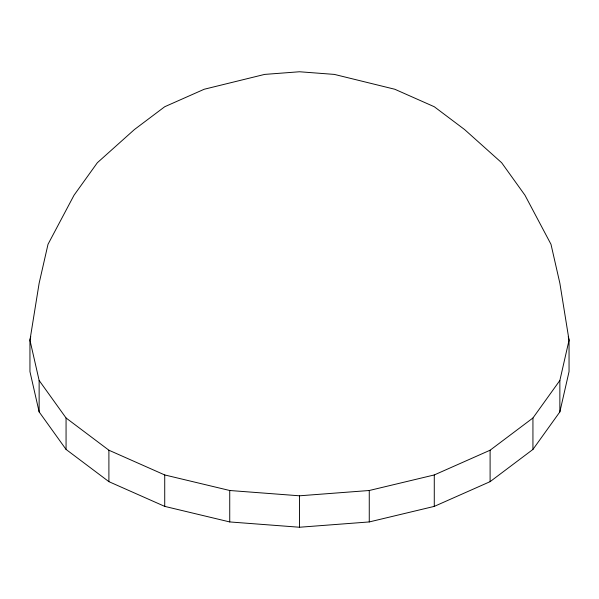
<?xml version="1.0" encoding="UTF-8"?>
<svg xmlns="http://www.w3.org/2000/svg" width="599" height="599" viewBox="0 0 599 599"><rect width="100%" height="100%" fill="white"/><g stroke="black" fill="none" stroke-linecap="round" stroke-linejoin="round"><path stroke-width="0.9" d="M30.766 336.593L29.95 340.172L29.95 371.612L39.137 411.895L66.062 449.43L108.898 481.656L164.725 506.387L229.739 521.939L299.5 527.24L369.261 521.939L434.275 506.387L490.102 481.656L532.938 449.43L559.863 411.895L569.05 371.612L569.05 340.172L559.863 283.215L550.99 244.302L524.986 195.252L501.663 162.741L464.562 129.526L434.275 106.734L394.801 89.251L334.384 74.411L299.5 71.76L264.616 74.411L204.199 89.251L164.725 106.734L134.438 129.526L97.338 162.741L74.014 195.252L48.01 244.302L39.137 283.215L29.95 340.172L39.137 380.455L39.137 411.895M559.863 411.895L559.863 380.455L569.05 340.172L568.234 336.593M39.137 380.455L66.062 417.99L108.898 450.216L164.725 474.947L229.739 490.499L299.5 495.8L369.261 490.499L434.275 474.947L490.102 450.216L532.938 417.99L559.863 380.455M532.938 417.99L532.938 449.43M490.102 450.216L490.102 481.656M434.275 474.947L434.275 506.387M369.261 490.499L369.261 521.939M299.5 495.8L299.5 527.24M229.739 490.499L229.739 521.939M164.725 474.947L164.725 506.387M108.898 450.216L108.898 481.656M66.062 417.99L66.062 449.43"/></g></svg>
